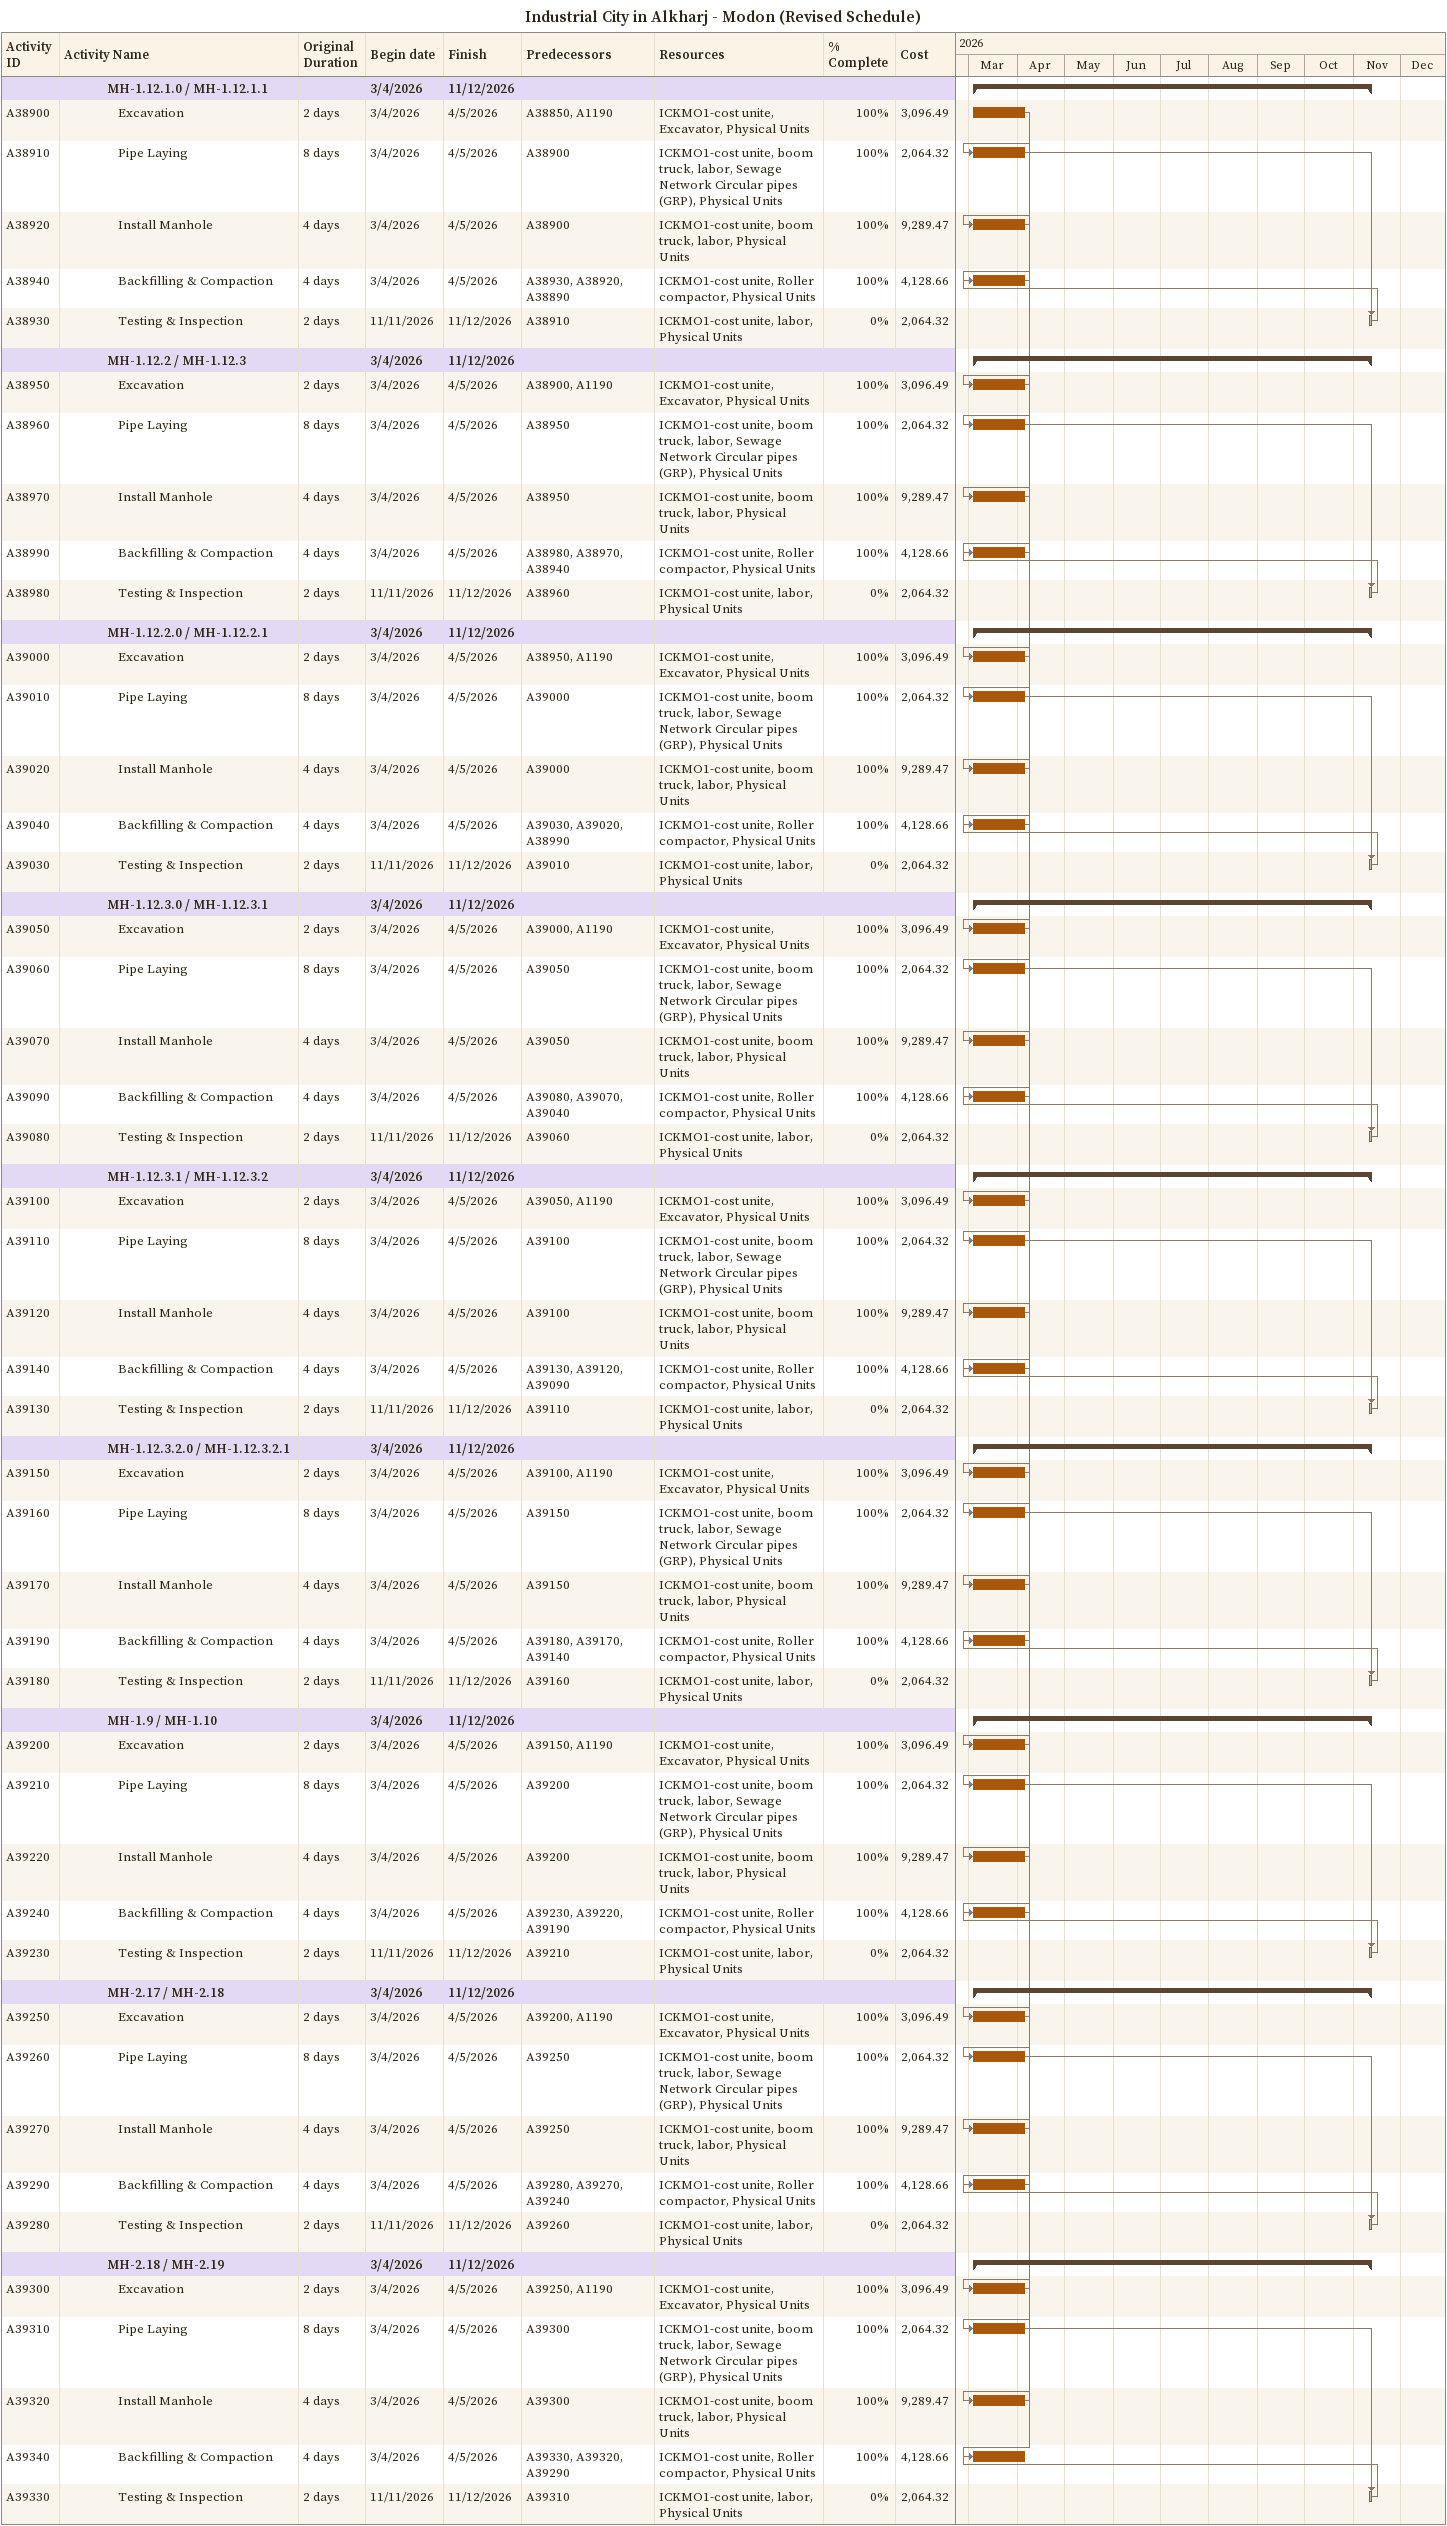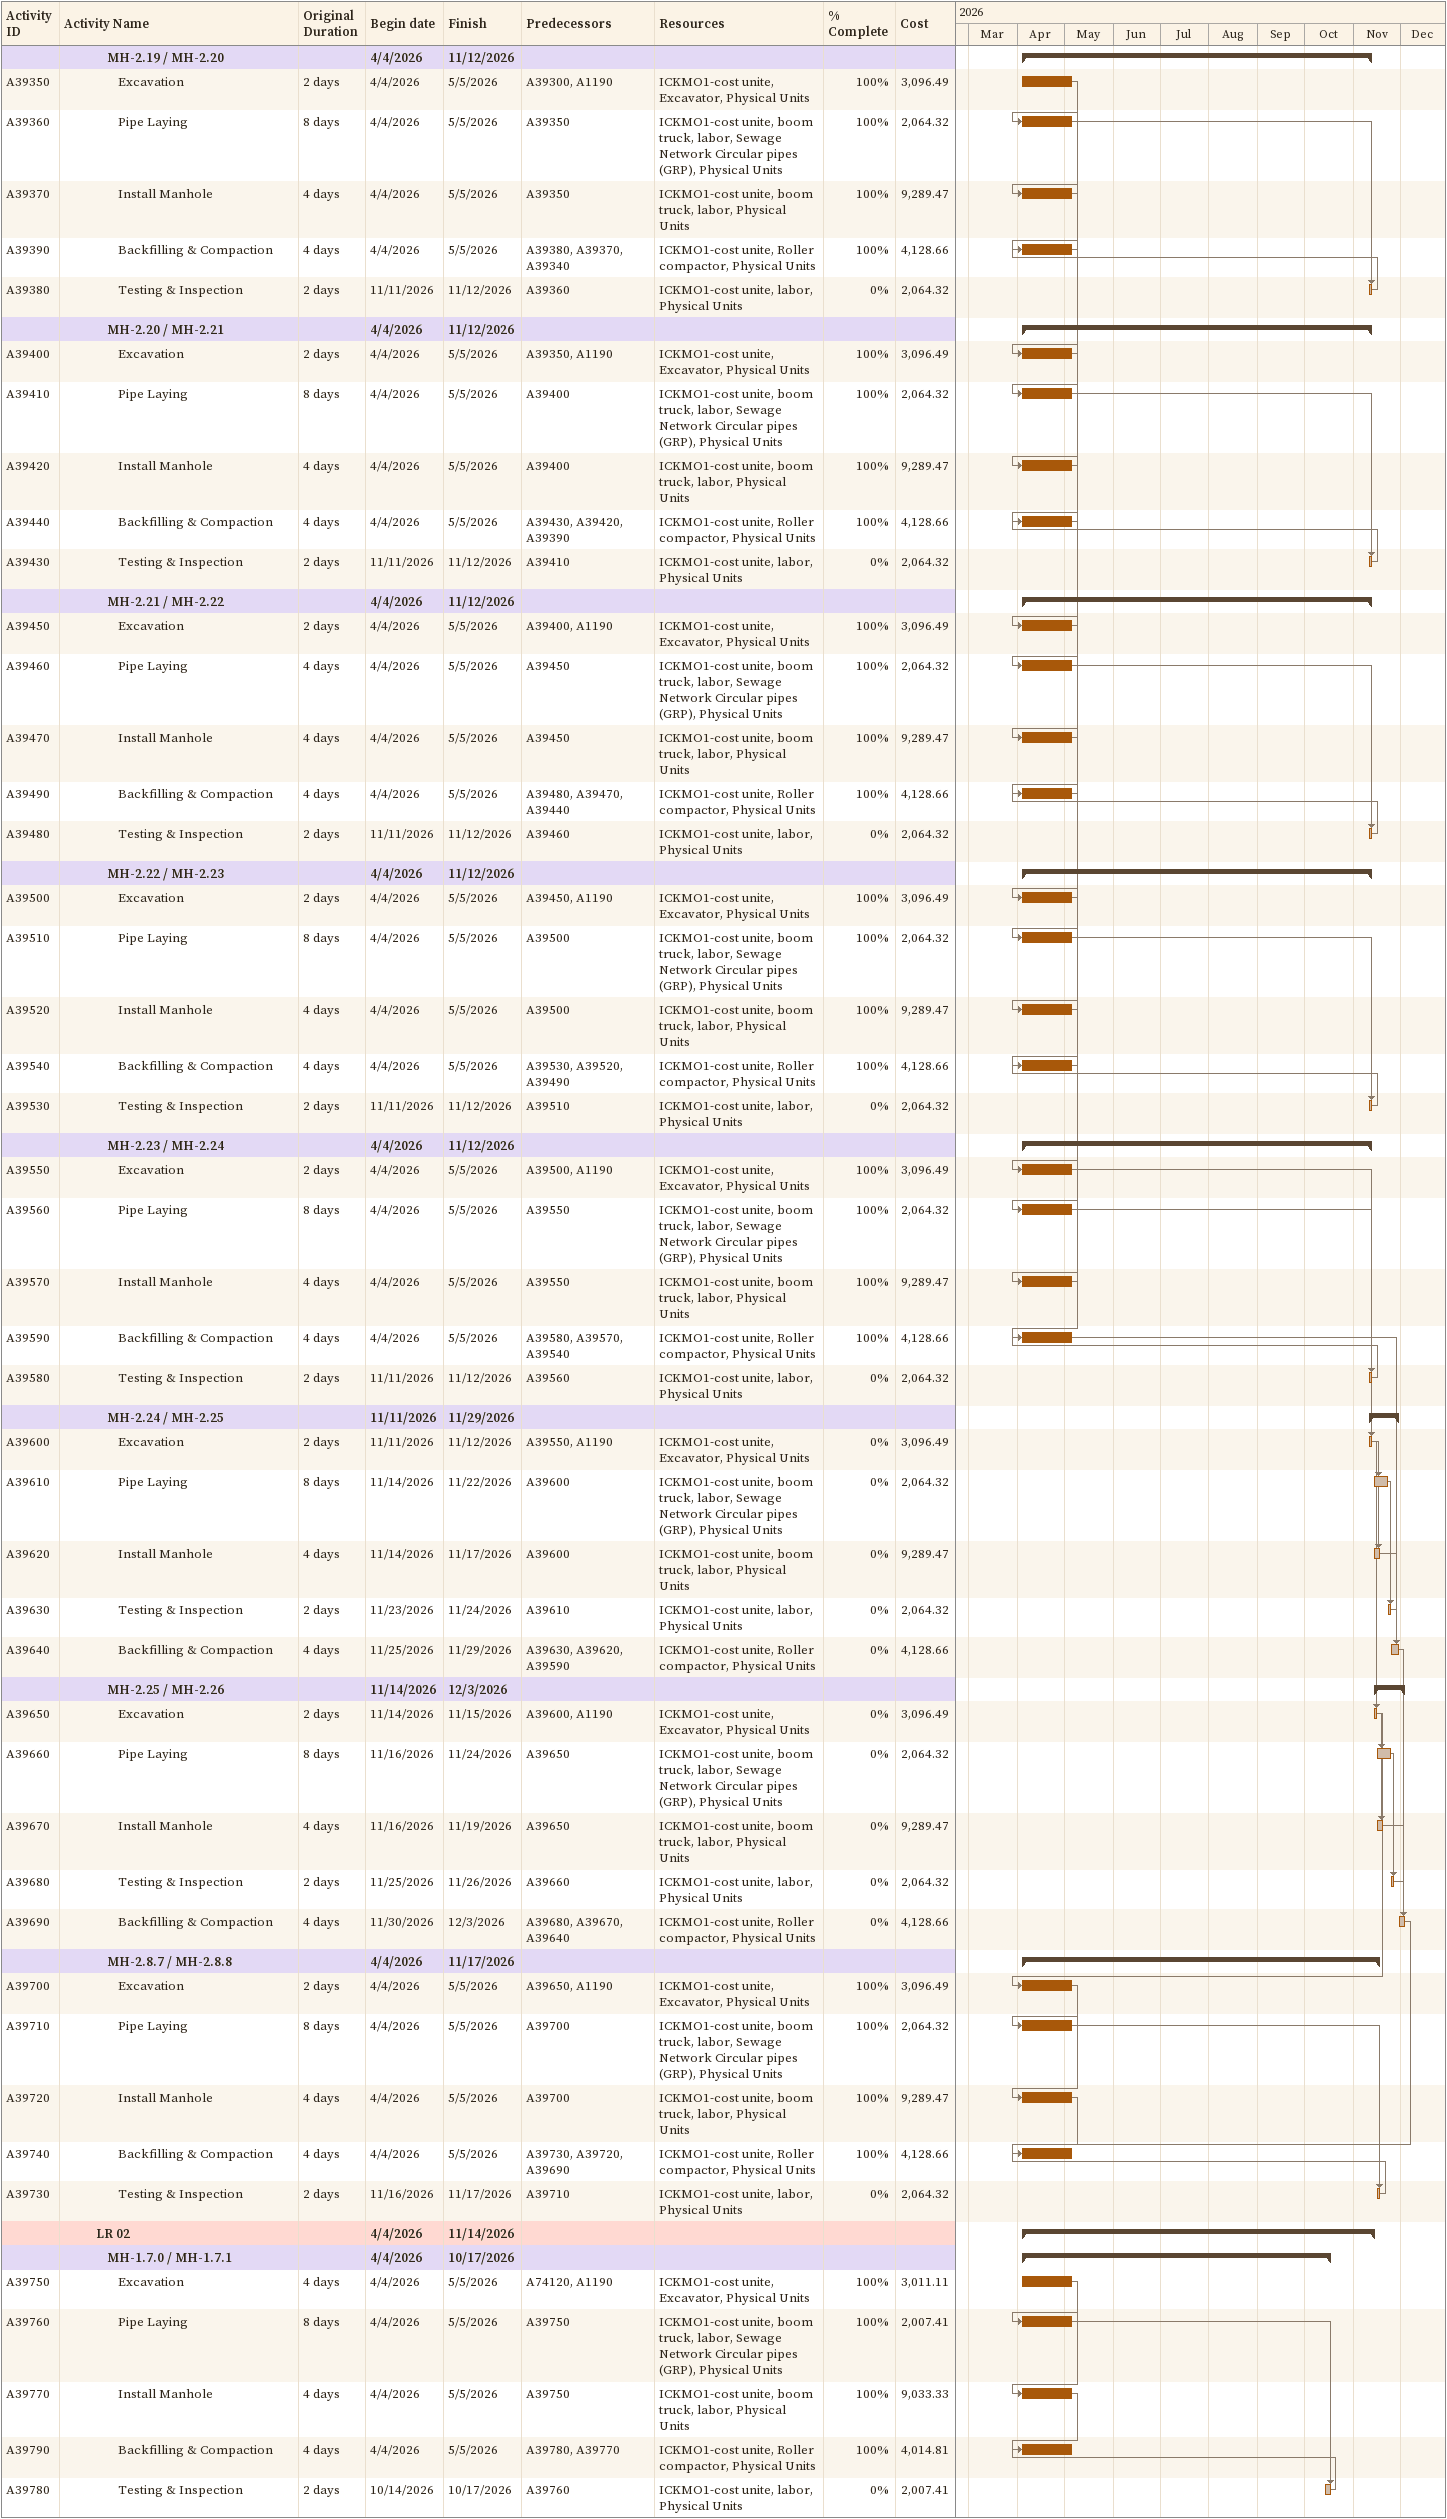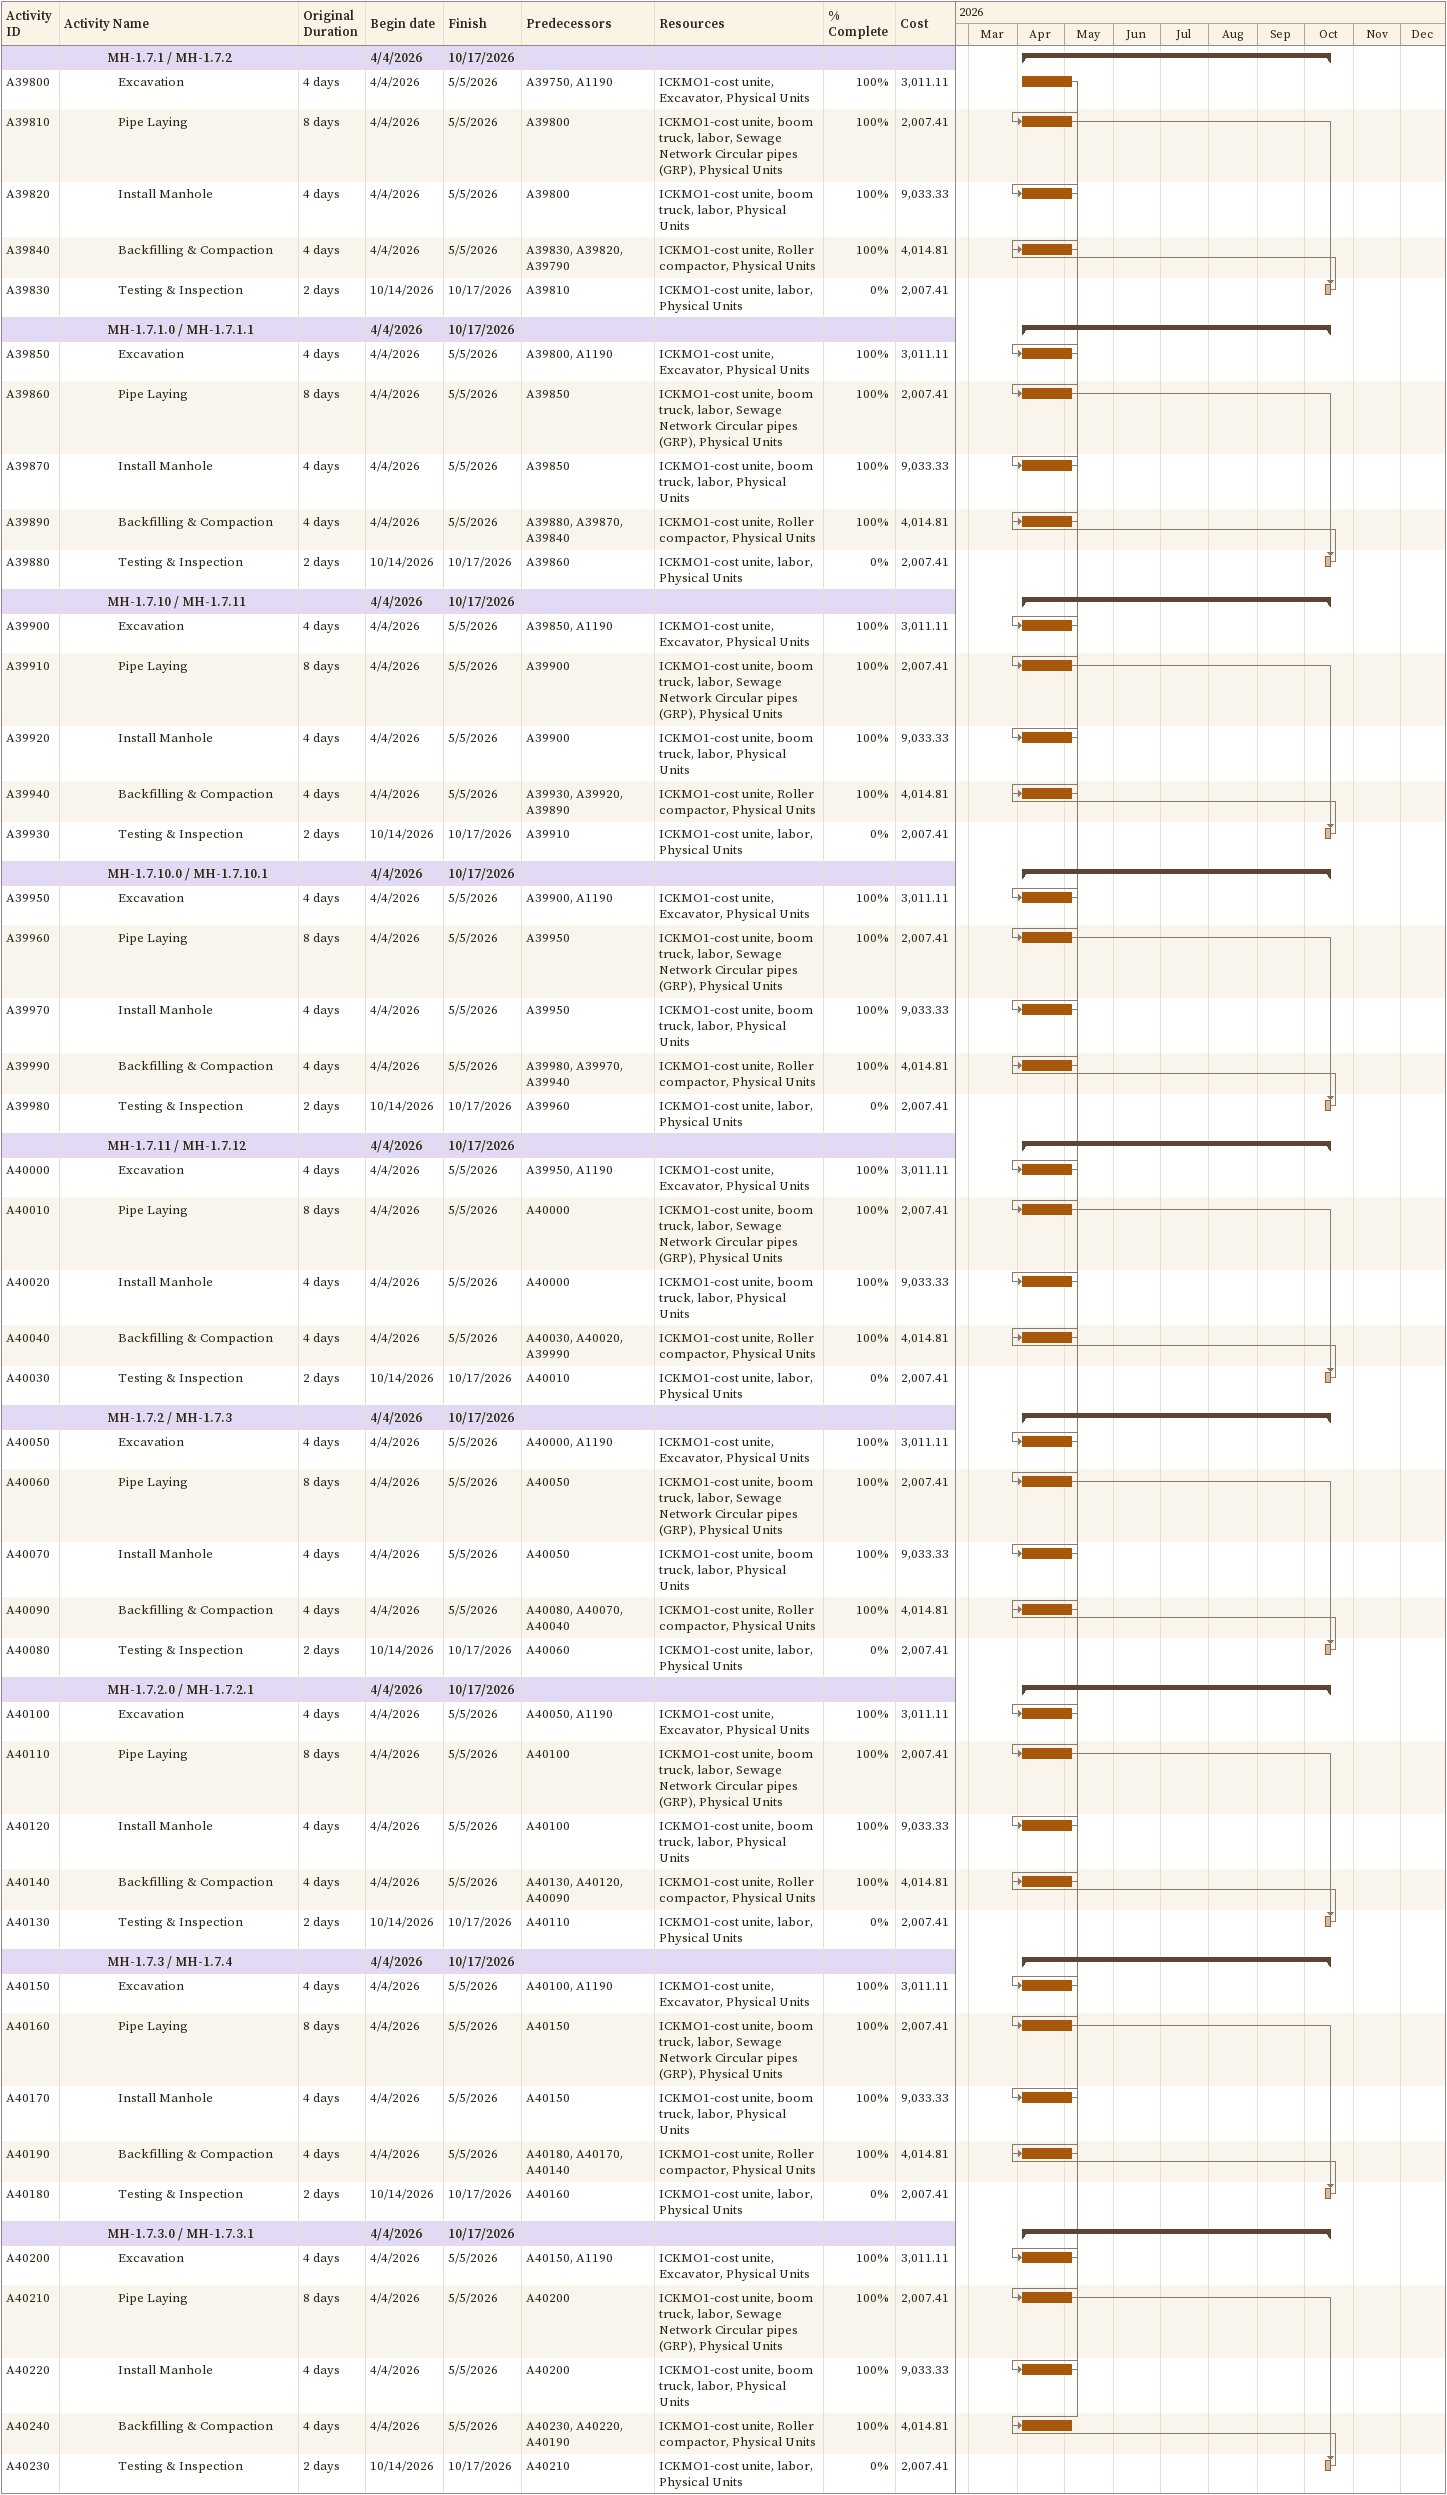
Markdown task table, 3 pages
Industrial City in Alkharj - Modon (Revised Schedule)

| ID | Level | Task | Original duration | Start | Finish | Predecessors | Resources | % complete | Cost |
|---|---|---|---|---|---|---|---|---|---|
|  | 5 | **MH-1.12.1.0 / MH-1.12.1.1** |  | 2026-03-04 | 2026-11-12 |  |  |  |  |
| A38900 | 6 | Excavation | 2d | 2026-03-04 | 2026-04-05 | A38850, A1190 | ICKMO1-cost unite, Excavator, Physical Units | 100 | 3096.49 |
| A38910 | 6 | Pipe Laying | 8d | 2026-03-04 | 2026-04-05 | A38900 | ICKMO1-cost unite, boom truck, labor, Sewage Network Circular pipes (GRP), Physical Units | 100 | 2064.32 |
| A38920 | 6 | Install Manhole | 4d | 2026-03-04 | 2026-04-05 | A38900 | ICKMO1-cost unite, boom truck, labor, Physical Units | 100 | 9289.47 |
| A38940 | 6 | Backfilling & Compaction | 4d | 2026-03-04 | 2026-04-05 | A38930, A38920, A38890 | ICKMO1-cost unite, Roller compactor, Physical Units | 100 | 4128.66 |
| A38930 | 6 | Testing & Inspection | 2d | 2026-11-11 | 2026-11-12 | A38910 | ICKMO1-cost unite, labor, Physical Units | 0 | 2064.32 |
|  | 5 | **MH-1.12.2 / MH-1.12.3** |  | 2026-03-04 | 2026-11-12 |  |  |  |  |
| A38950 | 6 | Excavation | 2d | 2026-03-04 | 2026-04-05 | A38900, A1190 | ICKMO1-cost unite, Excavator, Physical Units | 100 | 3096.49 |
| A38960 | 6 | Pipe Laying | 8d | 2026-03-04 | 2026-04-05 | A38950 | ICKMO1-cost unite, boom truck, labor, Sewage Network Circular pipes (GRP), Physical Units | 100 | 2064.32 |
| A38970 | 6 | Install Manhole | 4d | 2026-03-04 | 2026-04-05 | A38950 | ICKMO1-cost unite, boom truck, labor, Physical Units | 100 | 9289.47 |
| A38990 | 6 | Backfilling & Compaction | 4d | 2026-03-04 | 2026-04-05 | A38980, A38970, A38940 | ICKMO1-cost unite, Roller compactor, Physical Units | 100 | 4128.66 |
| A38980 | 6 | Testing & Inspection | 2d | 2026-11-11 | 2026-11-12 | A38960 | ICKMO1-cost unite, labor, Physical Units | 0 | 2064.32 |
|  | 5 | **MH-1.12.2.0 / MH-1.12.2.1** |  | 2026-03-04 | 2026-11-12 |  |  |  |  |
| A39000 | 6 | Excavation | 2d | 2026-03-04 | 2026-04-05 | A38950, A1190 | ICKMO1-cost unite, Excavator, Physical Units | 100 | 3096.49 |
| A39010 | 6 | Pipe Laying | 8d | 2026-03-04 | 2026-04-05 | A39000 | ICKMO1-cost unite, boom truck, labor, Sewage Network Circular pipes (GRP), Physical Units | 100 | 2064.32 |
| A39020 | 6 | Install Manhole | 4d | 2026-03-04 | 2026-04-05 | A39000 | ICKMO1-cost unite, boom truck, labor, Physical Units | 100 | 9289.47 |
| A39040 | 6 | Backfilling & Compaction | 4d | 2026-03-04 | 2026-04-05 | A39030, A39020, A38990 | ICKMO1-cost unite, Roller compactor, Physical Units | 100 | 4128.66 |
| A39030 | 6 | Testing & Inspection | 2d | 2026-11-11 | 2026-11-12 | A39010 | ICKMO1-cost unite, labor, Physical Units | 0 | 2064.32 |
|  | 5 | **MH-1.12.3.0 / MH-1.12.3.1** |  | 2026-03-04 | 2026-11-12 |  |  |  |  |
| A39050 | 6 | Excavation | 2d | 2026-03-04 | 2026-04-05 | A39000, A1190 | ICKMO1-cost unite, Excavator, Physical Units | 100 | 3096.49 |
| A39060 | 6 | Pipe Laying | 8d | 2026-03-04 | 2026-04-05 | A39050 | ICKMO1-cost unite, boom truck, labor, Sewage Network Circular pipes (GRP), Physical Units | 100 | 2064.32 |
| A39070 | 6 | Install Manhole | 4d | 2026-03-04 | 2026-04-05 | A39050 | ICKMO1-cost unite, boom truck, labor, Physical Units | 100 | 9289.47 |
| A39090 | 6 | Backfilling & Compaction | 4d | 2026-03-04 | 2026-04-05 | A39080, A39070, A39040 | ICKMO1-cost unite, Roller compactor, Physical Units | 100 | 4128.66 |
| A39080 | 6 | Testing & Inspection | 2d | 2026-11-11 | 2026-11-12 | A39060 | ICKMO1-cost unite, labor, Physical Units | 0 | 2064.32 |
|  | 5 | **MH-1.12.3.1 / MH-1.12.3.2** |  | 2026-03-04 | 2026-11-12 |  |  |  |  |
| A39100 | 6 | Excavation | 2d | 2026-03-04 | 2026-04-05 | A39050, A1190 | ICKMO1-cost unite, Excavator, Physical Units | 100 | 3096.49 |
| A39110 | 6 | Pipe Laying | 8d | 2026-03-04 | 2026-04-05 | A39100 | ICKMO1-cost unite, boom truck, labor, Sewage Network Circular pipes (GRP), Physical Units | 100 | 2064.32 |
| A39120 | 6 | Install Manhole | 4d | 2026-03-04 | 2026-04-05 | A39100 | ICKMO1-cost unite, boom truck, labor, Physical Units | 100 | 9289.47 |
| A39140 | 6 | Backfilling & Compaction | 4d | 2026-03-04 | 2026-04-05 | A39130, A39120, A39090 | ICKMO1-cost unite, Roller compactor, Physical Units | 100 | 4128.66 |
| A39130 | 6 | Testing & Inspection | 2d | 2026-11-11 | 2026-11-12 | A39110 | ICKMO1-cost unite, labor, Physical Units | 0 | 2064.32 |
|  | 5 | **MH-1.12.3.2.0 / MH-1.12.3.2.1** |  | 2026-03-04 | 2026-11-12 |  |  |  |  |
| A39150 | 6 | Excavation | 2d | 2026-03-04 | 2026-04-05 | A39100, A1190 | ICKMO1-cost unite, Excavator, Physical Units | 100 | 3096.49 |
| A39160 | 6 | Pipe Laying | 8d | 2026-03-04 | 2026-04-05 | A39150 | ICKMO1-cost unite, boom truck, labor, Sewage Network Circular pipes (GRP), Physical Units | 100 | 2064.32 |
| A39170 | 6 | Install Manhole | 4d | 2026-03-04 | 2026-04-05 | A39150 | ICKMO1-cost unite, boom truck, labor, Physical Units | 100 | 9289.47 |
| A39190 | 6 | Backfilling & Compaction | 4d | 2026-03-04 | 2026-04-05 | A39180, A39170, A39140 | ICKMO1-cost unite, Roller compactor, Physical Units | 100 | 4128.66 |
| A39180 | 6 | Testing & Inspection | 2d | 2026-11-11 | 2026-11-12 | A39160 | ICKMO1-cost unite, labor, Physical Units | 0 | 2064.32 |
|  | 5 | **MH-1.9 / MH-1.10** |  | 2026-03-04 | 2026-11-12 |  |  |  |  |
| A39200 | 6 | Excavation | 2d | 2026-03-04 | 2026-04-05 | A39150, A1190 | ICKMO1-cost unite, Excavator, Physical Units | 100 | 3096.49 |
| A39210 | 6 | Pipe Laying | 8d | 2026-03-04 | 2026-04-05 | A39200 | ICKMO1-cost unite, boom truck, labor, Sewage Network Circular pipes (GRP), Physical Units | 100 | 2064.32 |
| A39220 | 6 | Install Manhole | 4d | 2026-03-04 | 2026-04-05 | A39200 | ICKMO1-cost unite, boom truck, labor, Physical Units | 100 | 9289.47 |
| A39240 | 6 | Backfilling & Compaction | 4d | 2026-03-04 | 2026-04-05 | A39230, A39220, A39190 | ICKMO1-cost unite, Roller compactor, Physical Units | 100 | 4128.66 |
| A39230 | 6 | Testing & Inspection | 2d | 2026-11-11 | 2026-11-12 | A39210 | ICKMO1-cost unite, labor, Physical Units | 0 | 2064.32 |
|  | 5 | **MH-2.17 / MH-2.18** |  | 2026-03-04 | 2026-11-12 |  |  |  |  |
| A39250 | 6 | Excavation | 2d | 2026-03-04 | 2026-04-05 | A39200, A1190 | ICKMO1-cost unite, Excavator, Physical Units | 100 | 3096.49 |
| A39260 | 6 | Pipe Laying | 8d | 2026-03-04 | 2026-04-05 | A39250 | ICKMO1-cost unite, boom truck, labor, Sewage Network Circular pipes (GRP), Physical Units | 100 | 2064.32 |
| A39270 | 6 | Install Manhole | 4d | 2026-03-04 | 2026-04-05 | A39250 | ICKMO1-cost unite, boom truck, labor, Physical Units | 100 | 9289.47 |
| A39290 | 6 | Backfilling & Compaction | 4d | 2026-03-04 | 2026-04-05 | A39280, A39270, A39240 | ICKMO1-cost unite, Roller compactor, Physical Units | 100 | 4128.66 |
| A39280 | 6 | Testing & Inspection | 2d | 2026-11-11 | 2026-11-12 | A39260 | ICKMO1-cost unite, labor, Physical Units | 0 | 2064.32 |
|  | 5 | **MH-2.18 / MH-2.19** |  | 2026-03-04 | 2026-11-12 |  |  |  |  |
| A39300 | 6 | Excavation | 2d | 2026-03-04 | 2026-04-05 | A39250, A1190 | ICKMO1-cost unite, Excavator, Physical Units | 100 | 3096.49 |
| A39310 | 6 | Pipe Laying | 8d | 2026-03-04 | 2026-04-05 | A39300 | ICKMO1-cost unite, boom truck, labor, Sewage Network Circular pipes (GRP), Physical Units | 100 | 2064.32 |
| A39320 | 6 | Install Manhole | 4d | 2026-03-04 | 2026-04-05 | A39300 | ICKMO1-cost unite, boom truck, labor, Physical Units | 100 | 9289.47 |
| A39340 | 6 | Backfilling & Compaction | 4d | 2026-03-04 | 2026-04-05 | A39330, A39320, A39290 | ICKMO1-cost unite, Roller compactor, Physical Units | 100 | 4128.66 |
| A39330 | 6 | Testing & Inspection | 2d | 2026-11-11 | 2026-11-12 | A39310 | ICKMO1-cost unite, labor, Physical Units | 0 | 2064.32 |
|  | 5 | **MH-2.19 / MH-2.20** |  | 2026-04-04 | 2026-11-12 |  |  |  |  |
| A39350 | 6 | Excavation | 2d | 2026-04-04 | 2026-05-05 | A39300, A1190 | ICKMO1-cost unite, Excavator, Physical Units | 100 | 3096.49 |
| A39360 | 6 | Pipe Laying | 8d | 2026-04-04 | 2026-05-05 | A39350 | ICKMO1-cost unite, boom truck, labor, Sewage Network Circular pipes (GRP), Physical Units | 100 | 2064.32 |
| A39370 | 6 | Install Manhole | 4d | 2026-04-04 | 2026-05-05 | A39350 | ICKMO1-cost unite, boom truck, labor, Physical Units | 100 | 9289.47 |
| A39390 | 6 | Backfilling & Compaction | 4d | 2026-04-04 | 2026-05-05 | A39380, A39370, A39340 | ICKMO1-cost unite, Roller compactor, Physical Units | 100 | 4128.66 |
| A39380 | 6 | Testing & Inspection | 2d | 2026-11-11 | 2026-11-12 | A39360 | ICKMO1-cost unite, labor, Physical Units | 0 | 2064.32 |
|  | 5 | **MH-2.20 / MH-2.21** |  | 2026-04-04 | 2026-11-12 |  |  |  |  |
| A39400 | 6 | Excavation | 2d | 2026-04-04 | 2026-05-05 | A39350, A1190 | ICKMO1-cost unite, Excavator, Physical Units | 100 | 3096.49 |
| A39410 | 6 | Pipe Laying | 8d | 2026-04-04 | 2026-05-05 | A39400 | ICKMO1-cost unite, boom truck, labor, Sewage Network Circular pipes (GRP), Physical Units | 100 | 2064.32 |
| A39420 | 6 | Install Manhole | 4d | 2026-04-04 | 2026-05-05 | A39400 | ICKMO1-cost unite, boom truck, labor, Physical Units | 100 | 9289.47 |
| A39440 | 6 | Backfilling & Compaction | 4d | 2026-04-04 | 2026-05-05 | A39430, A39420, A39390 | ICKMO1-cost unite, Roller compactor, Physical Units | 100 | 4128.66 |
| A39430 | 6 | Testing & Inspection | 2d | 2026-11-11 | 2026-11-12 | A39410 | ICKMO1-cost unite, labor, Physical Units | 0 | 2064.32 |
|  | 5 | **MH-2.21 / MH-2.22** |  | 2026-04-04 | 2026-11-12 |  |  |  |  |
| A39450 | 6 | Excavation | 2d | 2026-04-04 | 2026-05-05 | A39400, A1190 | ICKMO1-cost unite, Excavator, Physical Units | 100 | 3096.49 |
| A39460 | 6 | Pipe Laying | 4d | 2026-04-04 | 2026-05-05 | A39450 | ICKMO1-cost unite, boom truck, labor, Sewage Network Circular pipes (GRP), Physical Units | 100 | 2064.32 |
| A39470 | 6 | Install Manhole | 4d | 2026-04-04 | 2026-05-05 | A39450 | ICKMO1-cost unite, boom truck, labor, Physical Units | 100 | 9289.47 |
| A39490 | 6 | Backfilling & Compaction | 4d | 2026-04-04 | 2026-05-05 | A39480, A39470, A39440 | ICKMO1-cost unite, Roller compactor, Physical Units | 100 | 4128.66 |
| A39480 | 6 | Testing & Inspection | 2d | 2026-11-11 | 2026-11-12 | A39460 | ICKMO1-cost unite, labor, Physical Units | 0 | 2064.32 |
|  | 5 | **MH-2.22 / MH-2.23** |  | 2026-04-04 | 2026-11-12 |  |  |  |  |
| A39500 | 6 | Excavation | 2d | 2026-04-04 | 2026-05-05 | A39450, A1190 | ICKMO1-cost unite, Excavator, Physical Units | 100 | 3096.49 |
| A39510 | 6 | Pipe Laying | 8d | 2026-04-04 | 2026-05-05 | A39500 | ICKMO1-cost unite, boom truck, labor, Sewage Network Circular pipes (GRP), Physical Units | 100 | 2064.32 |
| A39520 | 6 | Install Manhole | 4d | 2026-04-04 | 2026-05-05 | A39500 | ICKMO1-cost unite, boom truck, labor, Physical Units | 100 | 9289.47 |
| A39540 | 6 | Backfilling & Compaction | 4d | 2026-04-04 | 2026-05-05 | A39530, A39520, A39490 | ICKMO1-cost unite, Roller compactor, Physical Units | 100 | 4128.66 |
| A39530 | 6 | Testing & Inspection | 2d | 2026-11-11 | 2026-11-12 | A39510 | ICKMO1-cost unite, labor, Physical Units | 0 | 2064.32 |
|  | 5 | **MH-2.23 / MH-2.24** |  | 2026-04-04 | 2026-11-12 |  |  |  |  |
| A39550 | 6 | Excavation | 2d | 2026-04-04 | 2026-05-05 | A39500, A1190 | ICKMO1-cost unite, Excavator, Physical Units | 100 | 3096.49 |
| A39560 | 6 | Pipe Laying | 8d | 2026-04-04 | 2026-05-05 | A39550 | ICKMO1-cost unite, boom truck, labor, Sewage Network Circular pipes (GRP), Physical Units | 100 | 2064.32 |
| A39570 | 6 | Install Manhole | 4d | 2026-04-04 | 2026-05-05 | A39550 | ICKMO1-cost unite, boom truck, labor, Physical Units | 100 | 9289.47 |
| A39590 | 6 | Backfilling & Compaction | 4d | 2026-04-04 | 2026-05-05 | A39580, A39570, A39540 | ICKMO1-cost unite, Roller compactor, Physical Units | 100 | 4128.66 |
| A39580 | 6 | Testing & Inspection | 2d | 2026-11-11 | 2026-11-12 | A39560 | ICKMO1-cost unite, labor, Physical Units | 0 | 2064.32 |
|  | 5 | **MH-2.24 / MH-2.25** |  | 2026-11-11 | 2026-11-29 |  |  |  |  |
| A39600 | 6 | Excavation | 2d | 2026-11-11 | 2026-11-12 | A39550, A1190 | ICKMO1-cost unite, Excavator, Physical Units | 0 | 3096.49 |
| A39610 | 6 | Pipe Laying | 8d | 2026-11-14 | 2026-11-22 | A39600 | ICKMO1-cost unite, boom truck, labor, Sewage Network Circular pipes (GRP), Physical Units | 0 | 2064.32 |
| A39620 | 6 | Install Manhole | 4d | 2026-11-14 | 2026-11-17 | A39600 | ICKMO1-cost unite, boom truck, labor, Physical Units | 0 | 9289.47 |
| A39630 | 6 | Testing & Inspection | 2d | 2026-11-23 | 2026-11-24 | A39610 | ICKMO1-cost unite, labor, Physical Units | 0 | 2064.32 |
| A39640 | 6 | Backfilling & Compaction | 4d | 2026-11-25 | 2026-11-29 | A39630, A39620, A39590 | ICKMO1-cost unite, Roller compactor, Physical Units | 0 | 4128.66 |
|  | 5 | **MH-2.25 / MH-2.26** |  | 2026-11-14 | 2026-12-03 |  |  |  |  |
| A39650 | 6 | Excavation | 2d | 2026-11-14 | 2026-11-15 | A39600, A1190 | ICKMO1-cost unite, Excavator, Physical Units | 0 | 3096.49 |
| A39660 | 6 | Pipe Laying | 8d | 2026-11-16 | 2026-11-24 | A39650 | ICKMO1-cost unite, boom truck, labor, Sewage Network Circular pipes (GRP), Physical Units | 0 | 2064.32 |
| A39670 | 6 | Install Manhole | 4d | 2026-11-16 | 2026-11-19 | A39650 | ICKMO1-cost unite, boom truck, labor, Physical Units | 0 | 9289.47 |
| A39680 | 6 | Testing & Inspection | 2d | 2026-11-25 | 2026-11-26 | A39660 | ICKMO1-cost unite, labor, Physical Units | 0 | 2064.32 |
| A39690 | 6 | Backfilling & Compaction | 4d | 2026-11-30 | 2026-12-03 | A39680, A39670, A39640 | ICKMO1-cost unite, Roller compactor, Physical Units | 0 | 4128.66 |
|  | 5 | **MH-2.8.7 / MH-2.8.8** |  | 2026-04-04 | 2026-11-17 |  |  |  |  |
| A39700 | 6 | Excavation | 2d | 2026-04-04 | 2026-05-05 | A39650, A1190 | ICKMO1-cost unite, Excavator, Physical Units | 100 | 3096.49 |
| A39710 | 6 | Pipe Laying | 8d | 2026-04-04 | 2026-05-05 | A39700 | ICKMO1-cost unite, boom truck, labor, Sewage Network Circular pipes (GRP), Physical Units | 100 | 2064.32 |
| A39720 | 6 | Install Manhole | 4d | 2026-04-04 | 2026-05-05 | A39700 | ICKMO1-cost unite, boom truck, labor, Physical Units | 100 | 9289.47 |
| A39740 | 6 | Backfilling & Compaction | 4d | 2026-04-04 | 2026-05-05 | A39730, A39720, A39690 | ICKMO1-cost unite, Roller compactor, Physical Units | 100 | 4128.66 |
| A39730 | 6 | Testing & Inspection | 2d | 2026-11-16 | 2026-11-17 | A39710 | ICKMO1-cost unite, labor, Physical Units | 0 | 2064.32 |
|  | 4 | **LR 02** |  | 2026-04-04 | 2026-11-14 |  |  |  |  |
|  | 5 | **MH-1.7.0 / MH-1.7.1** |  | 2026-04-04 | 2026-10-17 |  |  |  |  |
| A39750 | 6 | Excavation | 4d | 2026-04-04 | 2026-05-05 | A74120, A1190 | ICKMO1-cost unite, Excavator, Physical Units | 100 | 3011.11 |
| A39760 | 6 | Pipe Laying | 8d | 2026-04-04 | 2026-05-05 | A39750 | ICKMO1-cost unite, boom truck, labor, Sewage Network Circular pipes (GRP), Physical Units | 100 | 2007.41 |
| A39770 | 6 | Install Manhole | 4d | 2026-04-04 | 2026-05-05 | A39750 | ICKMO1-cost unite, boom truck, labor, Physical Units | 100 | 9033.33 |
| A39790 | 6 | Backfilling & Compaction | 4d | 2026-04-04 | 2026-05-05 | A39780, A39770 | ICKMO1-cost unite, Roller compactor, Physical Units | 100 | 4014.81 |
| A39780 | 6 | Testing & Inspection | 2d | 2026-10-14 | 2026-10-17 | A39760 | ICKMO1-cost unite, labor, Physical Units | 0 | 2007.41 |
|  | 5 | **MH-1.7.1 / MH-1.7.2** |  | 2026-04-04 | 2026-10-17 |  |  |  |  |
| A39800 | 6 | Excavation | 4d | 2026-04-04 | 2026-05-05 | A39750, A1190 | ICKMO1-cost unite, Excavator, Physical Units | 100 | 3011.11 |
| A39810 | 6 | Pipe Laying | 8d | 2026-04-04 | 2026-05-05 | A39800 | ICKMO1-cost unite, boom truck, labor, Sewage Network Circular pipes (GRP), Physical Units | 100 | 2007.41 |
| A39820 | 6 | Install Manhole | 4d | 2026-04-04 | 2026-05-05 | A39800 | ICKMO1-cost unite, boom truck, labor, Physical Units | 100 | 9033.33 |
| A39840 | 6 | Backfilling & Compaction | 4d | 2026-04-04 | 2026-05-05 | A39830, A39820, A39790 | ICKMO1-cost unite, Roller compactor, Physical Units | 100 | 4014.81 |
| A39830 | 6 | Testing & Inspection | 2d | 2026-10-14 | 2026-10-17 | A39810 | ICKMO1-cost unite, labor, Physical Units | 0 | 2007.41 |
|  | 5 | **MH-1.7.1.0 / MH-1.7.1.1** |  | 2026-04-04 | 2026-10-17 |  |  |  |  |
| A39850 | 6 | Excavation | 4d | 2026-04-04 | 2026-05-05 | A39800, A1190 | ICKMO1-cost unite, Excavator, Physical Units | 100 | 3011.11 |
| A39860 | 6 | Pipe Laying | 8d | 2026-04-04 | 2026-05-05 | A39850 | ICKMO1-cost unite, boom truck, labor, Sewage Network Circular pipes (GRP), Physical Units | 100 | 2007.41 |
| A39870 | 6 | Install Manhole | 4d | 2026-04-04 | 2026-05-05 | A39850 | ICKMO1-cost unite, boom truck, labor, Physical Units | 100 | 9033.33 |
| A39890 | 6 | Backfilling & Compaction | 4d | 2026-04-04 | 2026-05-05 | A39880, A39870, A39840 | ICKMO1-cost unite, Roller compactor, Physical Units | 100 | 4014.81 |
| A39880 | 6 | Testing & Inspection | 2d | 2026-10-14 | 2026-10-17 | A39860 | ICKMO1-cost unite, labor, Physical Units | 0 | 2007.41 |
|  | 5 | **MH-1.7.10 / MH-1.7.11** |  | 2026-04-04 | 2026-10-17 |  |  |  |  |
| A39900 | 6 | Excavation | 4d | 2026-04-04 | 2026-05-05 | A39850, A1190 | ICKMO1-cost unite, Excavator, Physical Units | 100 | 3011.11 |
| A39910 | 6 | Pipe Laying | 8d | 2026-04-04 | 2026-05-05 | A39900 | ICKMO1-cost unite, boom truck, labor, Sewage Network Circular pipes (GRP), Physical Units | 100 | 2007.41 |
| A39920 | 6 | Install Manhole | 4d | 2026-04-04 | 2026-05-05 | A39900 | ICKMO1-cost unite, boom truck, labor, Physical Units | 100 | 9033.33 |
| A39940 | 6 | Backfilling & Compaction | 4d | 2026-04-04 | 2026-05-05 | A39930, A39920, A39890 | ICKMO1-cost unite, Roller compactor, Physical Units | 100 | 4014.81 |
| A39930 | 6 | Testing & Inspection | 2d | 2026-10-14 | 2026-10-17 | A39910 | ICKMO1-cost unite, labor, Physical Units | 0 | 2007.41 |
|  | 5 | **MH-1.7.10.0 / MH-1.7.10.1** |  | 2026-04-04 | 2026-10-17 |  |  |  |  |
| A39950 | 6 | Excavation | 4d | 2026-04-04 | 2026-05-05 | A39900, A1190 | ICKMO1-cost unite, Excavator, Physical Units | 100 | 3011.11 |
| A39960 | 6 | Pipe Laying | 8d | 2026-04-04 | 2026-05-05 | A39950 | ICKMO1-cost unite, boom truck, labor, Sewage Network Circular pipes (GRP), Physical Units | 100 | 2007.41 |
| A39970 | 6 | Install Manhole | 4d | 2026-04-04 | 2026-05-05 | A39950 | ICKMO1-cost unite, boom truck, labor, Physical Units | 100 | 9033.33 |
| A39990 | 6 | Backfilling & Compaction | 4d | 2026-04-04 | 2026-05-05 | A39980, A39970, A39940 | ICKMO1-cost unite, Roller compactor, Physical Units | 100 | 4014.81 |
| A39980 | 6 | Testing & Inspection | 2d | 2026-10-14 | 2026-10-17 | A39960 | ICKMO1-cost unite, labor, Physical Units | 0 | 2007.41 |
|  | 5 | **MH-1.7.11 / MH-1.7.12** |  | 2026-04-04 | 2026-10-17 |  |  |  |  |
| A40000 | 6 | Excavation | 4d | 2026-04-04 | 2026-05-05 | A39950, A1190 | ICKMO1-cost unite, Excavator, Physical Units | 100 | 3011.11 |
| A40010 | 6 | Pipe Laying | 8d | 2026-04-04 | 2026-05-05 | A40000 | ICKMO1-cost unite, boom truck, labor, Sewage Network Circular pipes (GRP), Physical Units | 100 | 2007.41 |
| A40020 | 6 | Install Manhole | 4d | 2026-04-04 | 2026-05-05 | A40000 | ICKMO1-cost unite, boom truck, labor, Physical Units | 100 | 9033.33 |
| A40040 | 6 | Backfilling & Compaction | 4d | 2026-04-04 | 2026-05-05 | A40030, A40020, A39990 | ICKMO1-cost unite, Roller compactor, Physical Units | 100 | 4014.81 |
| A40030 | 6 | Testing & Inspection | 2d | 2026-10-14 | 2026-10-17 | A40010 | ICKMO1-cost unite, labor, Physical Units | 0 | 2007.41 |
|  | 5 | **MH-1.7.2 / MH-1.7.3** |  | 2026-04-04 | 2026-10-17 |  |  |  |  |
| A40050 | 6 | Excavation | 4d | 2026-04-04 | 2026-05-05 | A40000, A1190 | ICKMO1-cost unite, Excavator, Physical Units | 100 | 3011.11 |
| A40060 | 6 | Pipe Laying | 8d | 2026-04-04 | 2026-05-05 | A40050 | ICKMO1-cost unite, boom truck, labor, Sewage Network Circular pipes (GRP), Physical Units | 100 | 2007.41 |
| A40070 | 6 | Install Manhole | 4d | 2026-04-04 | 2026-05-05 | A40050 | ICKMO1-cost unite, boom truck, labor, Physical Units | 100 | 9033.33 |
| A40090 | 6 | Backfilling & Compaction | 4d | 2026-04-04 | 2026-05-05 | A40080, A40070, A40040 | ICKMO1-cost unite, Roller compactor, Physical Units | 100 | 4014.81 |
| A40080 | 6 | Testing & Inspection | 2d | 2026-10-14 | 2026-10-17 | A40060 | ICKMO1-cost unite, labor, Physical Units | 0 | 2007.41 |
|  | 5 | **MH-1.7.2.0 / MH-1.7.2.1** |  | 2026-04-04 | 2026-10-17 |  |  |  |  |
| A40100 | 6 | Excavation | 4d | 2026-04-04 | 2026-05-05 | A40050, A1190 | ICKMO1-cost unite, Excavator, Physical Units | 100 | 3011.11 |
| A40110 | 6 | Pipe Laying | 8d | 2026-04-04 | 2026-05-05 | A40100 | ICKMO1-cost unite, boom truck, labor, Sewage Network Circular pipes (GRP), Physical Units | 100 | 2007.41 |
| A40120 | 6 | Install Manhole | 4d | 2026-04-04 | 2026-05-05 | A40100 | ICKMO1-cost unite, boom truck, labor, Physical Units | 100 | 9033.33 |
| A40140 | 6 | Backfilling & Compaction | 4d | 2026-04-04 | 2026-05-05 | A40130, A40120, A40090 | ICKMO1-cost unite, Roller compactor, Physical Units | 100 | 4014.81 |
| A40130 | 6 | Testing & Inspection | 2d | 2026-10-14 | 2026-10-17 | A40110 | ICKMO1-cost unite, labor, Physical Units | 0 | 2007.41 |
|  | 5 | **MH-1.7.3 / MH-1.7.4** |  | 2026-04-04 | 2026-10-17 |  |  |  |  |
| A40150 | 6 | Excavation | 4d | 2026-04-04 | 2026-05-05 | A40100, A1190 | ICKMO1-cost unite, Excavator, Physical Units | 100 | 3011.11 |
| A40160 | 6 | Pipe Laying | 8d | 2026-04-04 | 2026-05-05 | A40150 | ICKMO1-cost unite, boom truck, labor, Sewage Network Circular pipes (GRP), Physical Units | 100 | 2007.41 |
| A40170 | 6 | Install Manhole | 4d | 2026-04-04 | 2026-05-05 | A40150 | ICKMO1-cost unite, boom truck, labor, Physical Units | 100 | 9033.33 |
| A40190 | 6 | Backfilling & Compaction | 4d | 2026-04-04 | 2026-05-05 | A40180, A40170, A40140 | ICKMO1-cost unite, Roller compactor, Physical Units | 100 | 4014.81 |
| A40180 | 6 | Testing & Inspection | 2d | 2026-10-14 | 2026-10-17 | A40160 | ICKMO1-cost unite, labor, Physical Units | 0 | 2007.41 |
|  | 5 | **MH-1.7.3.0 / MH-1.7.3.1** |  | 2026-04-04 | 2026-10-17 |  |  |  |  |
| A40200 | 6 | Excavation | 4d | 2026-04-04 | 2026-05-05 | A40150, A1190 | ICKMO1-cost unite, Excavator, Physical Units | 100 | 3011.11 |
| A40210 | 6 | Pipe Laying | 8d | 2026-04-04 | 2026-05-05 | A40200 | ICKMO1-cost unite, boom truck, labor, Sewage Network Circular pipes (GRP), Physical Units | 100 | 2007.41 |
| A40220 | 6 | Install Manhole | 4d | 2026-04-04 | 2026-05-05 | A40200 | ICKMO1-cost unite, boom truck, labor, Physical Units | 100 | 9033.33 |
| A40240 | 6 | Backfilling & Compaction | 4d | 2026-04-04 | 2026-05-05 | A40230, A40220, A40190 | ICKMO1-cost unite, Roller compactor, Physical Units | 100 | 4014.81 |
| A40230 | 6 | Testing & Inspection | 2d | 2026-10-14 | 2026-10-17 | A40210 | ICKMO1-cost unite, labor, Physical Units | 0 | 2007.41 |
